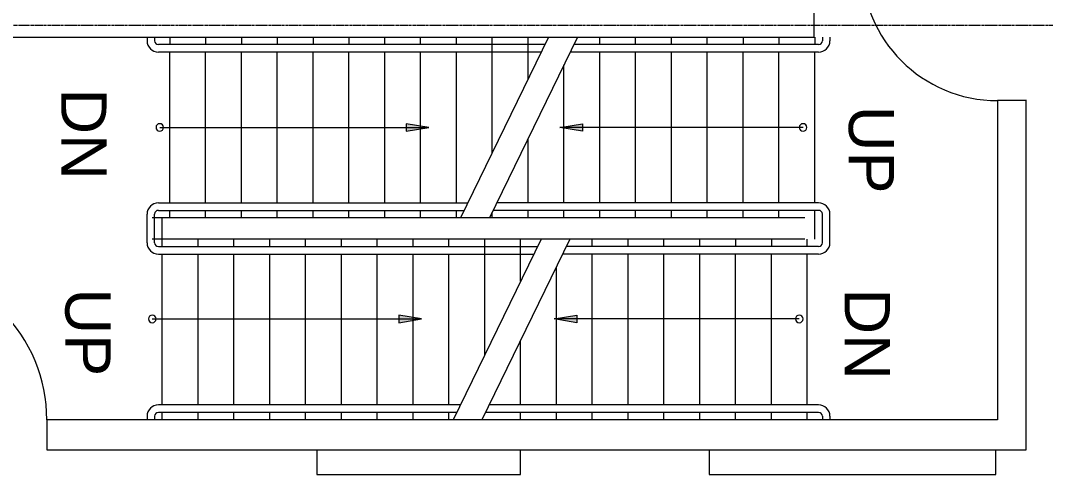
# Model space of a CAD drawing. Header units: inches. Extents: x 1756 to 10721, y -35 to 3002.
# Drawn here: x 9266.5 to 9538.2, y 1553 to 1673.5 of the extents above; entities that cross this region are included whole.
import ezdxf

# ---------------------------------------------------------------- set-up
doc = ezdxf.new("R2010")
doc.units = ezdxf.units.IN
doc.header["$MEASUREMENT"] = 0
doc.linetypes.add('IMPORT-CENTER2 _2_', pattern=[1.125, 0.75, -0.125, 0.125, -0.125])
for name, color, linetype, lineweight in [('A-DOOR', 31, 'Continuous', 18), ('A-flor-strs', 250, 'Continuous', 9), ('A-GRID', 250, 'Continuous', 9), ('A-WALL', 113, 'Continuous', 18), ('USB 03_modified_dwg', 252, 'Continuous', 9)]:
    doc.layers.add(name, color=color, linetype=linetype, lineweight=lineweight)
doc.styles.add('Arial_3', font='arial.ttf', dxfattribs={"height": 12})

# ---------------------------------------------------------------- blocks, each defined once
blk = doc.blocks.new('USB 03_modified_dwg_ADO001-412553-Overall Floor Plan')
at = {"layer": 'A-DOOR', "color": 250, "lineweight": 9, "flags": 128}
blk.add_lwpolyline([(2216.92, 1405.19), (2187.93, 1376.2), (2189.34, 1374.79), (2218.29, 1403.75)], dxfattribs=at)
at = {"layer": 'A-DOOR', "color": 250, "lineweight": 9}
blk.add_arc((2187.93, 1376.2), 41, 0, 45, dxfattribs=at)
blk = doc.blocks.new('USB 03_modified_dwg_ADO102-412564-Overall Floor Plan')
at = {"layer": 'A-DOOR', "color": 250, "lineweight": 9, "flags": 128}
blk.add_lwpolyline([(2444.97, 1495.2), (2480.92, 1495.2), (2480.92, 1496.95), (2444.92, 1496.95)], dxfattribs=at)
at = {"layer": 'A-DOOR', "color": 250, "lineweight": 9}
blk.add_arc((2480.92, 1496.95), 36, 180, 270, dxfattribs=at)
blk = doc.blocks.new('USB 03_modified_dwg-397434-Overall Floor Plan')
at = {"layer": 'A-flor-strs'}
for points in [[(2324.21, 1452.83), (2330.21, 1453.83), (2324.21, 1454.83)], [(2370.94, 1452.83), (2364.94, 1453.83), (2370.94, 1454.83)], [(2322.21, 1402.01), (2328.21, 1403.01), (2322.21, 1404.01)], [(2369.43, 1402.01), (2363.43, 1403.01), (2369.43, 1404.01)]]:
    blk.add_hatch(color=256, dxfattribs=at).paths.add_polyline_path(points, flags=0)
for p, q in [((2255.5, 1477.83), (2255.5, 1476.83)), ((2257.5, 1477.83), (2257.5, 1476.83)), ((2360.96, 1475.83), (2258.5, 1475.83)), ((2261.5, 1477.83), (2261.5, 1475.83)), ((2271, 1477.83), (2271, 1475.83)), ((2280.5, 1477.83), (2280.5, 1475.83)), ((2290, 1477.83), (2290, 1475.83)), ((2299.5, 1477.83), (2299.5, 1475.83)), ((2309, 1477.83), (2309, 1475.83)), ((2318.5, 1475.83), (2318.5, 1477.83)), ((2328, 1475.83), (2328, 1477.83)), ((2337.5, 1475.83), (2337.5, 1477.83)), ((2361.93, 1477.83), (2338.6, 1429.83)), ((2369.59, 1477.83), (2346.26, 1429.83)), ((2347, 1447.11), (2347, 1477.83)), ((2356.5, 1466.65), (2356.5, 1477.83)), ((2433.5, 1475.83), (2368.62, 1475.83)), ((2375.5, 1475.83), (2375.5, 1477.83)), ((2385, 1475.83), (2385, 1477.83)), ((2394.5, 1475.83), (2394.5, 1477.83)), ((2404, 1475.83), (2404, 1477.83)), ((2413.5, 1477.83), (2413.5, 1475.83)), ((2423, 1477.83), (2423, 1475.83)), ((2432.5, 1477.83), (2432.5, 1475.83)), ((2434.5, 1477.83), (2434.5, 1476.83)), ((2436.5, 1477.83), (2436.5, 1476.83)), ((2359.99, 1473.83), (2258.5, 1473.83)), ((2261.5, 1433.83), (2261.5, 1473.83)), ((2271, 1433.83), (2271, 1473.83)), ((2280.5, 1433.83), (2280.5, 1473.83)), ((2290, 1433.83), (2290, 1473.83)), ((2299.5, 1433.83), (2299.5, 1473.83)), ((2309, 1433.83), (2309, 1473.83)), ((2318.5, 1433.83), (2318.5, 1473.83)), ((2328, 1433.83), (2328, 1473.83)), ((2337.5, 1433.83), (2337.5, 1473.83)), ((2433.5, 1473.83), (2367.64, 1473.83)), ((2375.5, 1433.83), (2375.5, 1473.83)), ((2385, 1433.83), (2385, 1473.83)), ((2394.5, 1433.83), (2394.5, 1473.83)), ((2404, 1433.83), (2404, 1473.83)), ((2413.5, 1433.83), (2413.5, 1473.83)), ((2423, 1433.83), (2423, 1473.83)), ((2432.5, 1433.83), (2432.5, 1473.83)), ((2366, 1433.83), (2366, 1470.44)), ((2258.87, 1453.83), (2330.21, 1453.83)), ((2330.21, 1453.83), (2324.21, 1454.83)), ((2324.21, 1454.83), (2324.21, 1452.83)), ((2324.21, 1452.83), (2330.21, 1453.83)), ((2364.94, 1453.83), (2370.94, 1454.83)), ((2370.94, 1452.83), (2364.94, 1453.83)), ((2429.38, 1453.83), (2364.94, 1453.83)), ((2370.94, 1454.83), (2370.94, 1452.83)), ((2356.5, 1433.83), (2356.5, 1450.89)), ((2258.5, 1433.83), (2340.55, 1433.83)), ((2433.5, 1433.83), (2348.21, 1433.83)), ((2255.5, 1423.2), (2255.5, 1430.83)), ((2429.87, 1429.83), (2256.87, 1429.83)), ((2257.5, 1423.2), (2257.5, 1430.83)), ((2258.5, 1431.83), (2339.57, 1431.83)), ((2259.5, 1422.2), (2259.5, 1429.83)), ((2261.5, 1429.83), (2261.5, 1431.83)), ((2271, 1429.83), (2271, 1431.83)), ((2280.5, 1429.83), (2280.5, 1431.83)), ((2290, 1429.83), (2290, 1431.83)), ((2299.5, 1429.83), (2299.5, 1431.83)), ((2309, 1429.83), (2309, 1431.83)), ((2318.5, 1429.83), (2318.5, 1431.83)), ((2328, 1429.83), (2328, 1431.83)), ((2337.5, 1429.83), (2337.5, 1431.83)), ((2347, 1429.83), (2347, 1431.35)), ((2433.5, 1431.83), (2347.23, 1431.83)), ((2356.5, 1429.83), (2356.5, 1431.83)), ((2366, 1429.83), (2366, 1431.83)), ((2375.5, 1429.83), (2375.5, 1431.83)), ((2385, 1429.83), (2385, 1431.83)), ((2394.5, 1429.83), (2394.5, 1431.83)), ((2404, 1429.83), (2404, 1431.83)), ((2413.5, 1429.83), (2413.5, 1431.83)), ((2423, 1429.83), (2423, 1431.83)), ((2432.5, 1424.2), (2432.5, 1431.83)), ((2434.5, 1423.2), (2434.5, 1430.83)), ((2436.5, 1423.2), (2436.5, 1430.83)), ((2429.87, 1424.2), (2256.87, 1424.2)), ((2269, 1422.2), (2269, 1424.2)), ((2278.5, 1422.2), (2278.5, 1424.2)), ((2288, 1422.2), (2288, 1424.2)), ((2297.5, 1422.2), (2297.5, 1424.2)), ((2307, 1422.2), (2307, 1424.2)), ((2316.5, 1422.2), (2316.5, 1424.2)), ((2326, 1422.2), (2326, 1424.2)), ((2335.5, 1422.2), (2335.5, 1424.2)), ((2359.93, 1424.2), (2336.6, 1376.2)), ((2367.59, 1424.2), (2344.26, 1376.2)), ((2345, 1393.48), (2345, 1424.2)), ((2354.5, 1413.03), (2354.5, 1424.2)), ((2373.5, 1422.2), (2373.5, 1424.2)), ((2383, 1422.2), (2383, 1424.2)), ((2392.5, 1422.2), (2392.5, 1424.2)), ((2402, 1422.2), (2402, 1424.2)), ((2411.5, 1424.2), (2411.5, 1422.2)), ((2421, 1424.2), (2421, 1422.2)), ((2430.5, 1422.2), (2430.5, 1424.2)), ((2258.5, 1422.2), (2358.96, 1422.2)), ((2433.5, 1422.2), (2366.62, 1422.2)), ((2258.5, 1420.2), (2357.99, 1420.2)), ((2259.5, 1380.2), (2259.5, 1420.2)), ((2269, 1380.2), (2269, 1420.2)), ((2278.5, 1380.2), (2278.5, 1420.2)), ((2288, 1380.2), (2288, 1420.2)), ((2297.5, 1380.2), (2297.5, 1420.2)), ((2307, 1380.2), (2307, 1420.2)), ((2316.5, 1380.2), (2316.5, 1420.2)), ((2326, 1380.2), (2326, 1420.2)), ((2335.5, 1380.2), (2335.5, 1420.2)), ((2433.5, 1420.2), (2365.64, 1420.2)), ((2373.5, 1380.2), (2373.5, 1420.2)), ((2383, 1380.2), (2383, 1420.2)), ((2392.5, 1380.2), (2392.5, 1420.2)), ((2402, 1380.2), (2402, 1420.2)), ((2411.5, 1380.2), (2411.5, 1420.2)), ((2421, 1380.2), (2421, 1420.2)), ((2430.5, 1380.2), (2430.5, 1420.2)), ((2364, 1380.2), (2364, 1416.82)), ((2256.87, 1403.01), (2328.21, 1403.01)), ((2328.21, 1403.01), (2322.21, 1404.01)), ((2322.21, 1404.01), (2322.21, 1402.01)), ((2322.21, 1402.01), (2328.21, 1403.01)), ((2363.43, 1403.01), (2369.43, 1404.01)), ((2369.43, 1402.01), (2363.43, 1403.01)), ((2428.37, 1403.01), (2363.43, 1403.01)), ((2369.43, 1404.01), (2369.43, 1402.01)), ((2354.5, 1380.2), (2354.5, 1397.27)), ((2338.55, 1380.2), (2258.5, 1380.2)), ((2337.57, 1378.2), (2258.5, 1378.2)), ((2259.5, 1376.2), (2259.5, 1378.2)), ((2269, 1376.2), (2269, 1378.2)), ((2278.5, 1376.2), (2278.5, 1378.2)), ((2288, 1376.2), (2288, 1378.2)), ((2297.5, 1376.2), (2297.5, 1378.2)), ((2307, 1376.2), (2307, 1378.2)), ((2316.5, 1376.2), (2316.5, 1378.2)), ((2326, 1376.2), (2326, 1378.2)), ((2335.5, 1376.2), (2335.5, 1378.2)), ((2433.5, 1378.2), (2345.23, 1378.2)), ((2433.5, 1380.2), (2346.21, 1380.2)), ((2354.5, 1376.2), (2354.5, 1378.2)), ((2364, 1376.2), (2364, 1378.2)), ((2373.5, 1376.2), (2373.5, 1378.2)), ((2383, 1376.2), (2383, 1378.2)), ((2392.5, 1376.2), (2392.5, 1378.2)), ((2402, 1376.2), (2402, 1378.2)), ((2411.5, 1376.2), (2411.5, 1378.2)), ((2421, 1376.2), (2421, 1378.2)), ((2430.5, 1376.2), (2430.5, 1378.2)), ((2255.5, 1377.2), (2255.5, 1376.2)), ((2257.5, 1377.2), (2257.5, 1376.2)), ((2434.5, 1377.2), (2434.5, 1376.2)), ((2436.5, 1377.2), (2436.5, 1376.2))]:
    blk.add_line(p, q, dxfattribs=at)
for centre, radius, start, end in [((2258.5, 1476.83), 3, 180, 270), ((2258.5, 1476.83), 1, 180, 270), ((2433.5, 1476.83), 3, 270, 0), ((2433.5, 1476.83), 1, 270, 0), ((2258.87, 1453.83), 1, 90, 270), ((2258.87, 1453.83), 1, 270, 90), ((2429.38, 1453.83), 1, 90, 270), ((2429.38, 1453.83), 1, 270, 90), ((2258.5, 1430.83), 3, 90, 180), ((2433.5, 1430.83), 3, 0, 90), ((2258.5, 1430.83), 1, 90, 180), ((2433.5, 1430.83), 1, 0, 90), ((2258.5, 1423.2), 3, 180, 270), ((2258.5, 1423.2), 1, 180, 270), ((2433.5, 1423.2), 1, 270, 0), ((2433.5, 1423.2), 3, 270, 0), ((2256.87, 1403.01), 1, 90, 270), ((2256.87, 1403.01), 1, 270, 90), ((2428.37, 1403.01), 1, 90, 270), ((2428.37, 1403.01), 1, 270, 90), ((2258.5, 1377.2), 3, 90, 180), ((2258.5, 1377.2), 1, 90, 180), ((2433.5, 1377.2), 3, 0, 90), ((2433.5, 1377.2), 1, 0, 90)]:
    blk.add_arc(centre, radius, start, end, dxfattribs=at)
at = {"layer": 'A-GRID', "linetype": 'IMPORT-CENTER2 _2_'}
blk.add_line((1045.75, 1480.99), (3130.25, 1480.99), dxfattribs=at)
at = {"layer": 'A-WALL', "color": 250, "lineweight": 9, "flags": 128}
for points in [[(2214.77, 1477.83), (2432.37, 1477.83), (2432.37, 1510.17), (2480.92, 1510.17), (2480.92, 1496.95), (2488.47, 1496.95), (2488.47, 1516.42), (2407.84, 1516.42)], [(2488.47, 1460.95), (2488.47, 1368.2), (2228.93, 1368.2)], [(2488.6, 1460.95), (2480.92, 1460.95), (2480.92, 1376.2), (2228.93, 1376.2), (2228.93, 1368.22)], [(2300.47, 1368.2), (2300.47, 1361.7), (2354.47, 1361.7), (2354.47, 1368.2)], [(2404.47, 1368.2), (2404.47, 1361.7), (2480.47, 1361.7), (2480.47, 1368.2)]]:
    blk.add_lwpolyline(points, dxfattribs=at)
for name in ['USB 03_modified_dwg_ADO102-412564-Overall Floor Plan', 'USB 03_modified_dwg_ADO001-412553-Overall Floor Plan']:
    blk.add_blockref(name, (0, 0))
at = {"layer": 'A-flor-strs', "color": 7, "char_height": 12, "attachment_point": 1, "rotation": 270, "line_spacing_factor": 0.938532, "style": 'Arial_3'}
for s, insert, width in [('DN', (2244.75, 1464.18), 28.6963), ('UP', (2453.51, 1459.57), 27.6714), ('UP', (2245.83, 1411.08), 27.6714), ('DN', (2452.43, 1411.08), 28.6963)]:
    blk.add_mtext(s, dxfattribs=dict(at, insert=insert, width=width))

msp = doc.modelspace()

# ---------------------------------------------------------------- block references
at = {"layer": 'USB 03_modified_dwg', "color": 250}
msp.add_blockref('USB 03_modified_dwg-397434-Overall Floor Plan', (7044.57, 191.26), dxfattribs=at)

doc.saveas('drawing.dxf')
